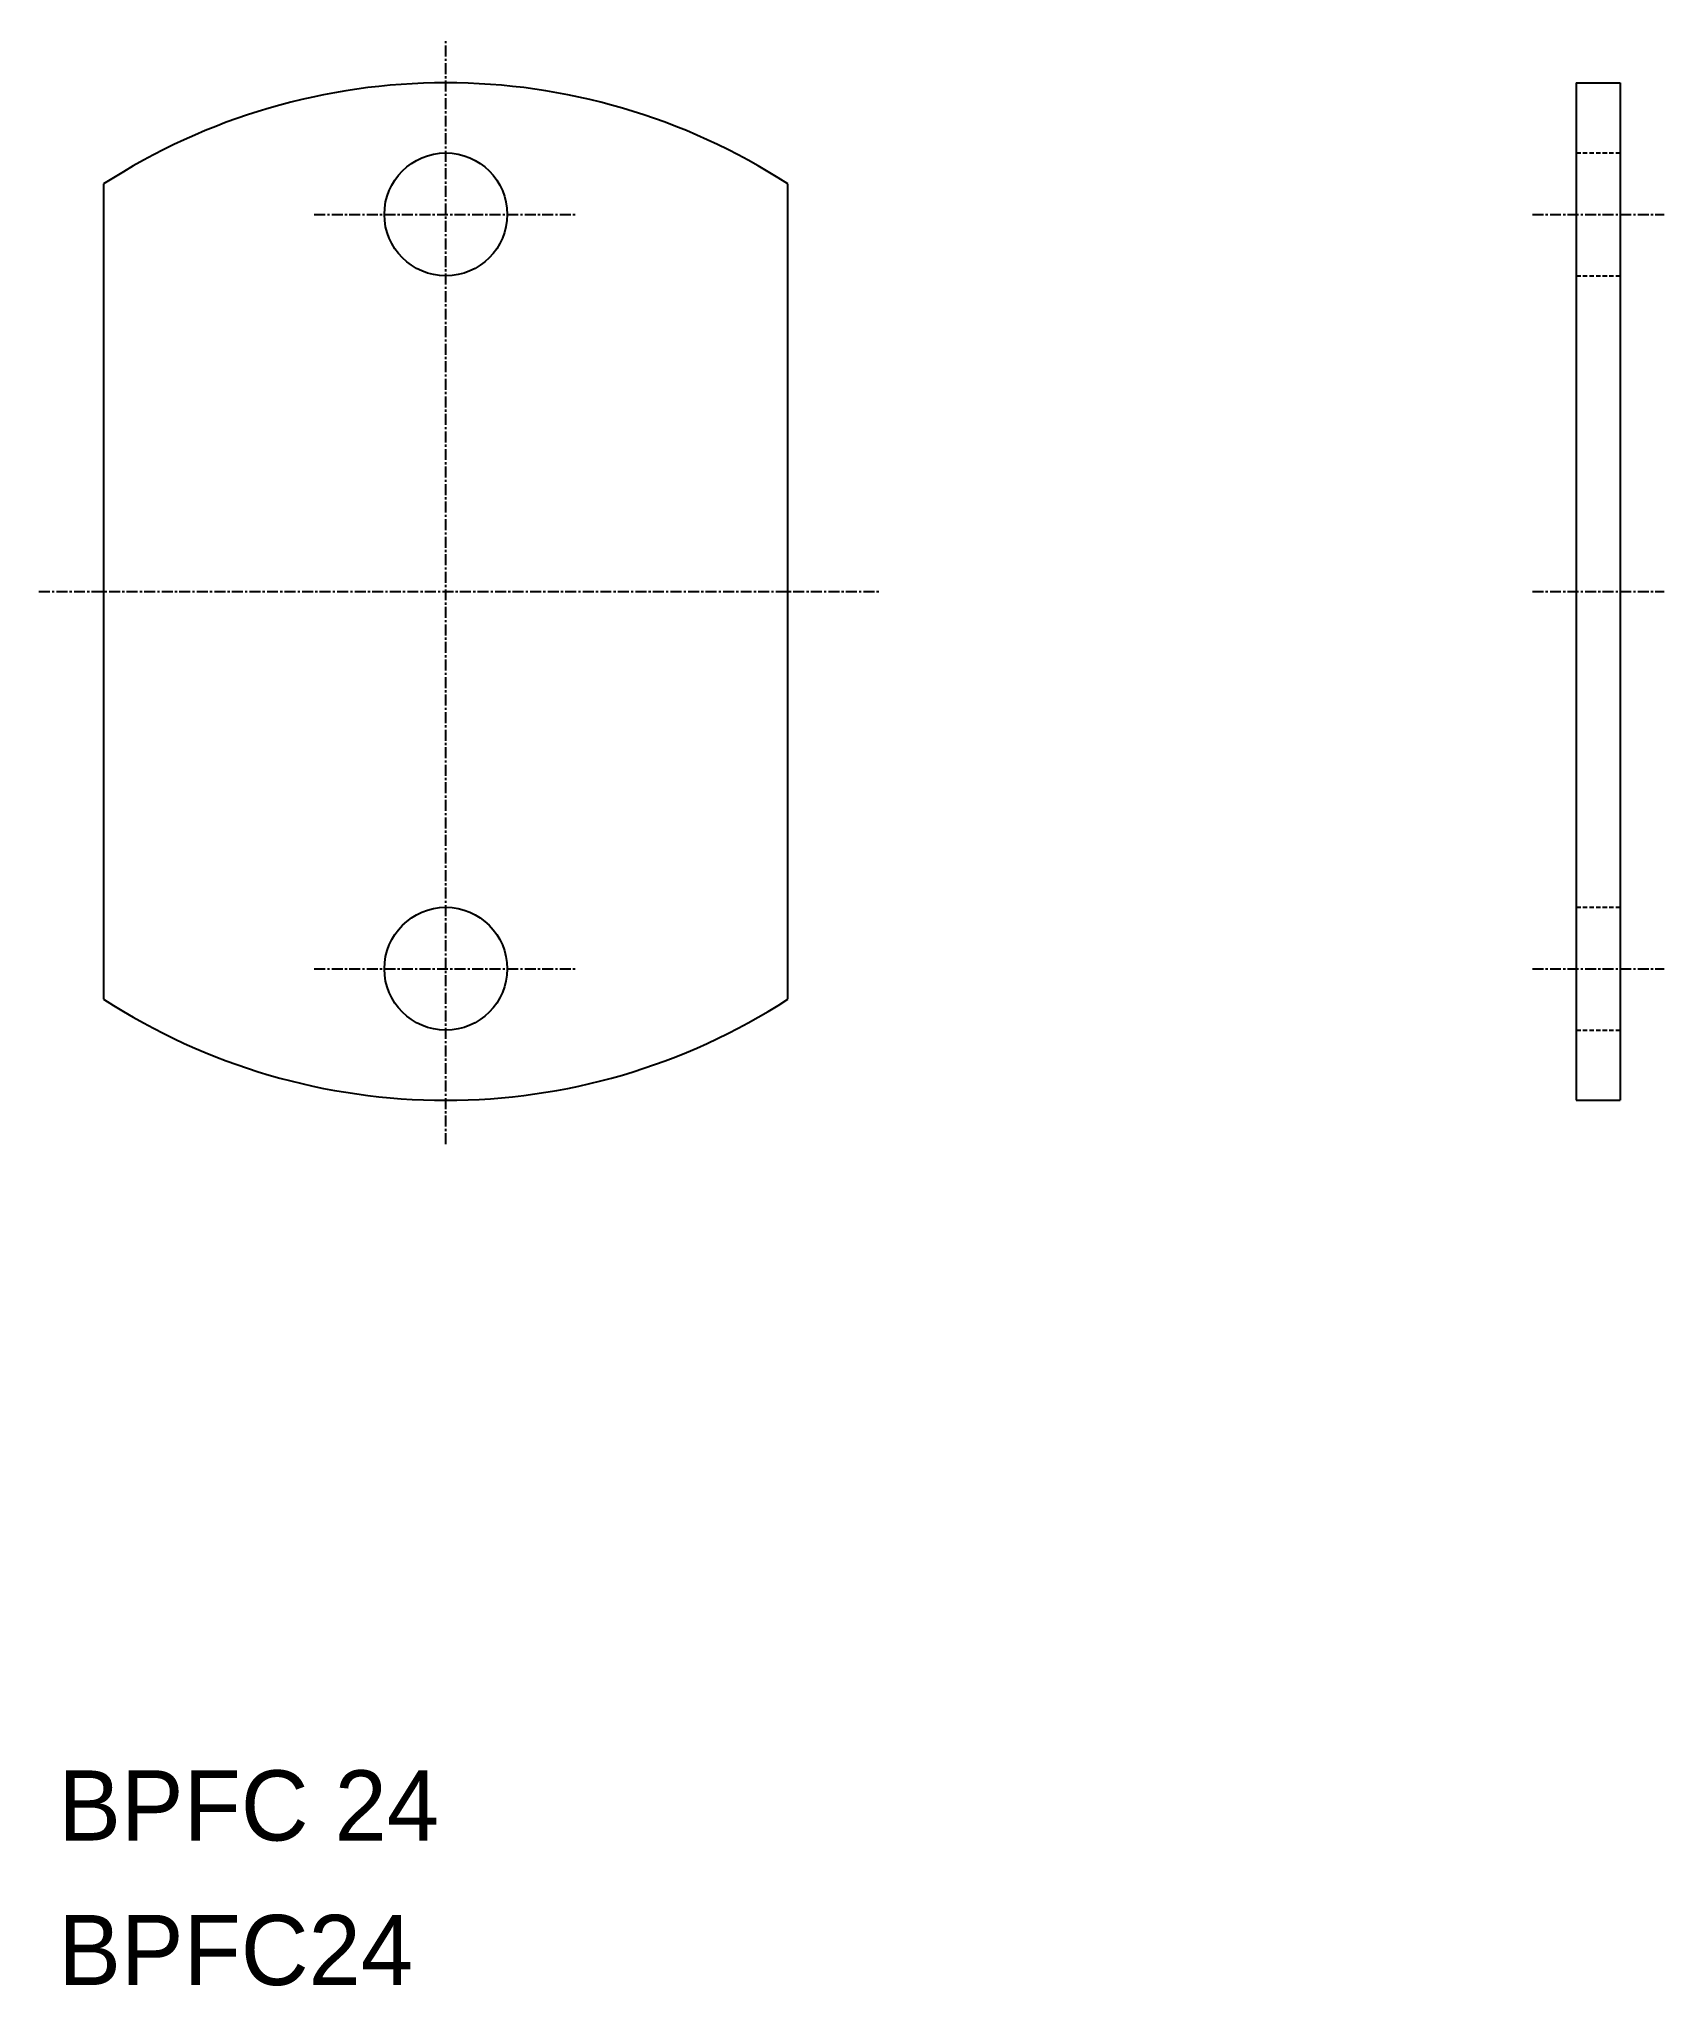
# Model space of a CAD drawing. Extents: x 364 to 549, y 171 to 393.
import ezdxf

# ---------------------------------------------------------------- set-up
doc = ezdxf.new("R2010")
doc.units = 0
doc.linetypes.add('CENTER', pattern=[2, 1.25, -0.25, 0.25, -0.25])
doc.linetypes.add('DASHED', pattern=[0.75, 0.5, -0.25])
doc.layers.get('0').update_dxf_attribs({"linetype": 'CONTINUOUS'})
doc.layers.add('CENTER', color=1, linetype='CENTER')

msp = doc.modelspace()

# ---------------------------------------------------------------- linework, layer by layer
at = {"color": 7, "linetype": 'CONTINUOUS'}
for p, q in [((539.13, 387.8), (539.13, 271.8)), ((539.13, 387.8), (544.13, 387.8)), ((544.13, 387.8), (544.13, 271.8)), ((371.25, 283.33), (371.25, 376.27)), ((449.25, 283.33), (449.25, 376.27)), ((539.13, 356.3), (539.13, 356.3)), ((539.13, 271.8), (544.13, 271.8))]:
    msp.add_line(p, q, dxfattribs=at)
at = {"color": 3, "linetype": 'DASHED'}
for p, q in [((539.13, 379.8), (544.13, 379.8)), ((539.13, 365.8), (544.13, 365.8)), ((539.13, 293.8), (544.13, 293.8)), ((539.13, 279.8), (544.13, 279.8))]:
    msp.add_line(p, q, dxfattribs=at)
msp.add_line((539.13, 329.8), (539.13, 329.8))
at = {"color": 7, "linetype": 'CONTINUOUS'}
for centre in [(410.25, 372.8), (410.25, 286.8)]:
    msp.add_circle(centre, 7, dxfattribs=at)
for centre, start, end in [((410.25, 316.06), 57.0681, 122.9319), ((410.25, 343.54), 237.0681, 302.9319)]:
    msp.add_arc(centre, 71.74, start, end, dxfattribs=at)
at = {"layer": 'CENTER', "color": 1, "linetype": 'CENTER'}
for p, q in [((410.25, 266.8), (410.25, 392.8)), ((395.25, 372.8), (425.25, 372.8)), ((534.13, 372.8), (549.13, 372.8)), ((363.87, 329.8), (459.85, 329.8)), ((534.13, 329.8), (549.13, 329.8)), ((395.25, 286.8), (425.25, 286.8)), ((534.13, 286.8), (549.13, 286.8))]:
    msp.add_line(p, q, dxfattribs=at)

# ---------------------------------------------------------------- texts
at = {"color": 7, "linetype": 'CONTINUOUS'}
for s, p in [('BPFC 24', (366.08, 187.41)), ('BPFC24', (366.08, 170.93))]:
    msp.add_text(s, height=8, dxfattribs=at).set_placement(p)

doc.saveas('drawing.dxf')
